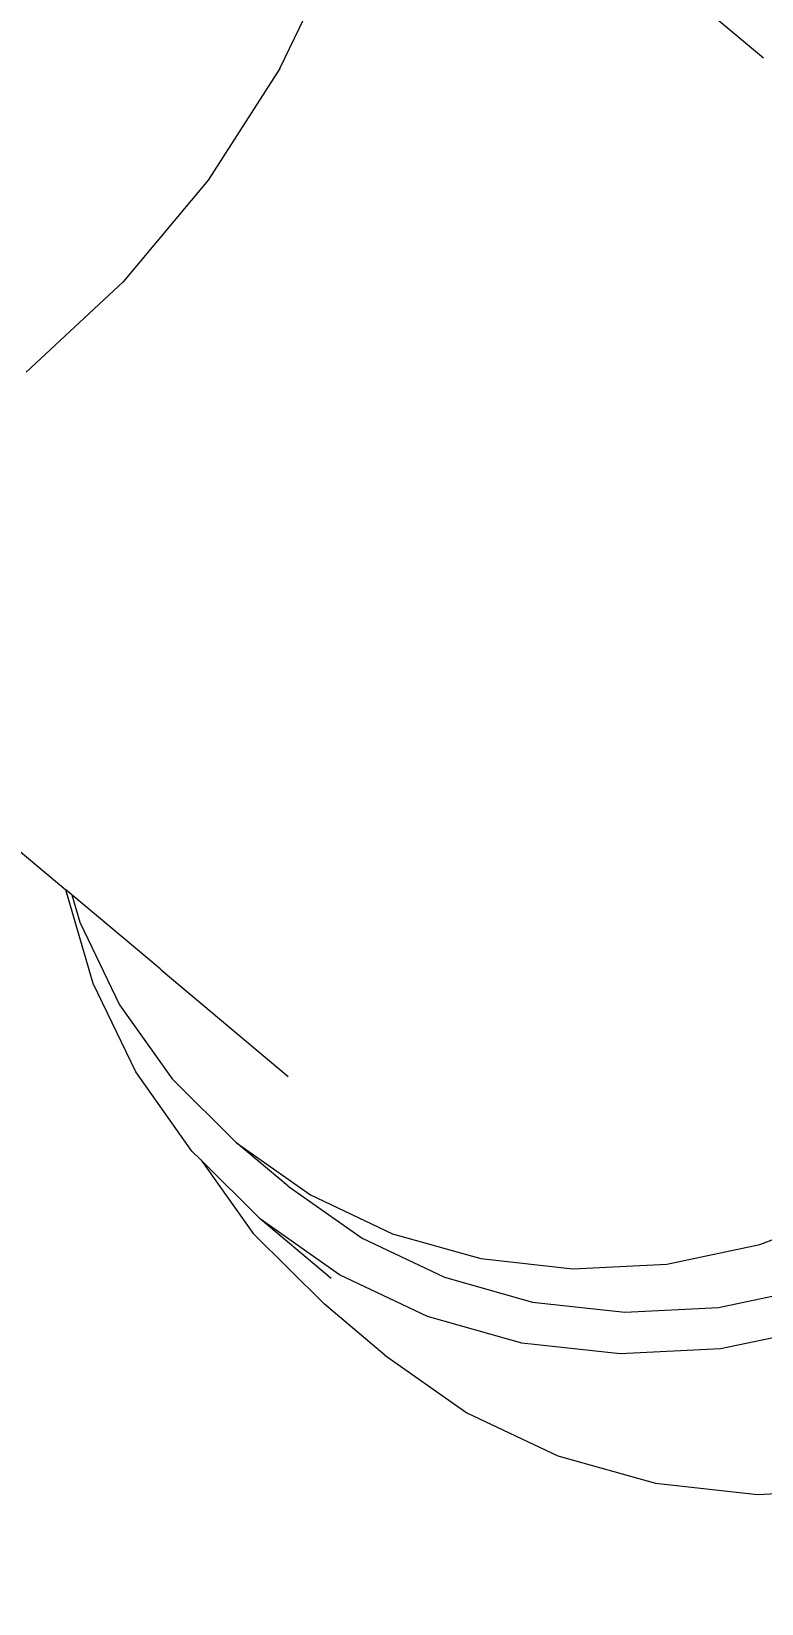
# Model space of a CAD drawing. Header units: metres. Extents: x 822482 to 822767, y 9662202 to 9662512.
# Drawn here: x 822662.23877 to 822662.25707, y 9662367.88824 to 9662367.92765 of the extents above; entities that cross this region are included whole.
import ezdxf

# ---------------------------------------------------------------- set-up
doc = ezdxf.new("R2010")
doc.units = ezdxf.units.M
doc.layers.add('#ARQ_MOB', color=250, linetype='Continuous', lineweight=0)
doc.layers.add('ARQ_NE_MOBILIÁRIOS', color=251, linetype='Continuous', lineweight=0)
doc.styles.add('ROMANS', font='romans', dxfattribs={"height": 0.2})

# ---------------------------------------------------------------- blocks, each defined once
blk = doc.blocks.new('BEBEDOURO ACQUA GELATA')
at = {"layer": '#ARQ_MOB'}
for p, q in [((55940.1984, -10067.3936), (55937.8736, -10067.3936)), ((55940.1984, -10067.3936), (55937.8736, -10067.3936)), ((55940.1984, -10067.3936), (55937.8736, -10067.3936)), ((55940.1984, -10067.3936), (55937.8736, -10067.3936)), ((55940.1984, -10067.3936), (55937.8736, -10067.3936)), ((55940.1984, -10067.3936), (55937.8736, -10067.3936)), ((55940.1984, -10067.3936), (55937.8736, -10067.3936)), ((55940.1984, -10067.3936), (55937.8736, -10067.3936)), ((55939.2864, -10068.1921), (55939.2039, -10067.87)), ((55939.2864, -10068.1921), (55939.2039, -10067.87)), ((55939.2864, -10068.1921), (55939.2039, -10067.87)), ((55939.2864, -10068.1921), (55939.2039, -10067.87)), ((55939.2864, -10068.1921), (55939.2039, -10067.87)), ((55939.2864, -10068.1921), (55939.2039, -10067.87)), ((55939.2864, -10068.1921), (55939.2039, -10067.87)), ((55939.2864, -10068.1921), (55939.2039, -10067.87)), ((55939.2864, -10068.1921), (55939.3282, -10068.522)), ((55939.2864, -10068.1921), (55939.3282, -10068.522)), ((55939.2864, -10068.1921), (55939.3282, -10068.522)), ((55939.2864, -10068.1921), (55939.3282, -10068.522)), ((55939.2864, -10068.1921), (55939.3282, -10068.522)), ((55939.2864, -10068.1921), (55939.3282, -10068.522)), ((55939.2864, -10068.1921), (55939.3282, -10068.522)), ((55939.2864, -10068.1921), (55939.3282, -10068.522)), ((55939.3282, -10068.522), (55939.3288, -10068.8545)), ((55939.3282, -10068.522), (55939.3288, -10068.8545)), ((55939.3282, -10068.522), (55939.3288, -10068.8545)), ((55939.3282, -10068.522), (55939.3288, -10068.8545)), ((55939.3282, -10068.522), (55939.3288, -10068.8545)), ((55939.3282, -10068.522), (55939.3288, -10068.8545)), ((55939.3282, -10068.522), (55939.3288, -10068.8545)), ((55939.3282, -10068.522), (55939.3288, -10068.8545)), ((55939.2882, -10069.1845), (55939.3288, -10068.8545)), ((55939.2882, -10069.1845), (55939.3288, -10068.8545)), ((55939.2882, -10069.1845), (55939.3288, -10068.8545)), ((55939.2882, -10069.1845), (55939.3288, -10068.8545)), ((55939.2882, -10069.1845), (55939.3288, -10068.8545)), ((55939.2882, -10069.1845), (55939.3288, -10068.8545)), ((55939.2882, -10069.1845), (55939.3288, -10068.8545)), ((55939.2882, -10069.1845), (55939.3288, -10068.8545)), ((55942.103, -10069.6781), (55942.2214, -10069.4678)), ((55942.103, -10069.6781), (55942.2214, -10069.4678)), ((55942.103, -10069.6781), (55942.2214, -10069.4678)), ((55942.103, -10069.6781), (55942.2214, -10069.4678)), ((55942.103, -10069.6781), (55942.2214, -10069.4678)), ((55942.103, -10069.6781), (55942.2214, -10069.4678)), ((55942.103, -10069.6781), (55942.2214, -10069.4678)), ((55942.103, -10069.6781), (55942.2214, -10069.4678)), ((55941.9557, -10069.8656), (55942.103, -10069.6781)), ((55941.9557, -10069.8656), (55942.103, -10069.6781)), ((55941.9557, -10069.8656), (55942.103, -10069.6781)), ((55941.9557, -10069.8656), (55942.103, -10069.6781)), ((55941.9557, -10069.8656), (55942.103, -10069.6781)), ((55941.9557, -10069.8656), (55942.103, -10069.6781)), ((55941.9557, -10069.8656), (55942.103, -10069.6781)), ((55941.9557, -10069.8656), (55942.103, -10069.6781)), ((55942.1253, -10069.8656), (55942.2725, -10069.6781)), ((55942.1253, -10069.8656), (55942.2725, -10069.6781)), ((55942.1253, -10069.8656), (55942.2725, -10069.6781)), ((55942.1253, -10069.8656), (55942.2725, -10069.6781)), ((55942.1253, -10069.8656), (55942.2725, -10069.6781)), ((55942.1253, -10069.8656), (55942.2725, -10069.6781)), ((55942.1253, -10069.8656), (55942.2725, -10069.6781)), ((55942.1253, -10069.8656), (55942.2725, -10069.6781)), ((55942.3528, -10069.7416), (55942.1955, -10069.942)), ((55942.3528, -10069.7416), (55942.1955, -10069.942)), ((55942.3528, -10069.7416), (55942.1955, -10069.942)), ((55942.3528, -10069.7416), (55942.1955, -10069.942)), ((55942.3528, -10069.7416), (55942.1955, -10069.942)), ((55942.3528, -10069.7416), (55942.1955, -10069.942)), ((55942.3528, -10069.7416), (55942.1955, -10069.942)), ((55942.3528, -10069.7416), (55942.1955, -10069.942)), ((55941.7833, -10070.0258), (55941.9557, -10069.8656)), ((55941.7833, -10070.0258), (55941.9557, -10069.8656)), ((55941.7833, -10070.0258), (55941.9557, -10069.8656)), ((55941.7833, -10070.0258), (55941.9557, -10069.8656)), ((55941.7833, -10070.0258), (55941.9557, -10069.8656)), ((55941.7833, -10070.0258), (55941.9557, -10069.8656)), ((55941.7833, -10070.0258), (55941.9557, -10069.8656)), ((55941.7833, -10070.0258), (55941.9557, -10069.8656)), ((55941.9528, -10070.0258), (55942.1253, -10069.8656)), ((55941.9528, -10070.0258), (55942.1253, -10069.8656)), ((55941.9528, -10070.0258), (55942.1253, -10069.8656)), ((55941.9528, -10070.0258), (55942.1253, -10069.8656)), ((55941.9528, -10070.0258), (55942.1253, -10069.8656)), ((55941.9528, -10070.0258), (55942.1253, -10069.8656)), ((55941.9528, -10070.0258), (55942.1253, -10069.8656)), ((55941.9528, -10070.0258), (55942.1253, -10069.8656)), ((55942.1955, -10069.942), (55942.0112, -10070.1132)), ((55942.1955, -10069.942), (55942.0112, -10070.1132)), ((55942.1955, -10069.942), (55942.0112, -10070.1132)), ((55942.1955, -10069.942), (55942.0112, -10070.1132)), ((55942.1955, -10069.942), (55942.0112, -10070.1132)), ((55942.1955, -10069.942), (55942.0112, -10070.1132)), ((55942.1955, -10069.942), (55942.0112, -10070.1132)), ((55942.1955, -10069.942), (55942.0112, -10070.1132)), ((55942.5015, -10070.1622), (55942.6925, -10069.9848)), ((55942.5015, -10070.1622), (55942.6925, -10069.9848)), ((55942.5015, -10070.1622), (55942.6925, -10069.9848)), ((55942.5015, -10070.1622), (55942.6925, -10069.9848)), ((55942.5015, -10070.1622), (55942.6925, -10069.9848)), ((55942.5015, -10070.1622), (55942.6925, -10069.9848)), ((55942.5015, -10070.1622), (55942.6925, -10069.9848)), ((55942.5015, -10070.1622), (55942.6925, -10069.9848)), ((55941.5899, -10070.1547), (55941.7833, -10070.0258)), ((55941.5899, -10070.1547), (55941.7833, -10070.0258)), ((55941.5899, -10070.1547), (55941.7833, -10070.0258)), ((55941.5899, -10070.1547), (55941.7833, -10070.0258)), ((55941.5899, -10070.1547), (55941.7833, -10070.0258)), ((55941.5899, -10070.1547), (55941.7833, -10070.0258)), ((55941.5899, -10070.1547), (55941.7833, -10070.0258)), ((55941.5899, -10070.1547), (55941.7833, -10070.0258)), ((55941.7595, -10070.1547), (55941.9528, -10070.0258)), ((55941.7595, -10070.1547), (55941.9528, -10070.0258)), ((55941.7595, -10070.1547), (55941.9528, -10070.0258)), ((55941.7595, -10070.1547), (55941.9528, -10070.0258)), ((55941.7595, -10070.1547), (55941.9528, -10070.0258)), ((55941.7595, -10070.1547), (55941.9528, -10070.0258)), ((55941.7595, -10070.1547), (55941.9528, -10070.0258)), ((55941.7595, -10070.1547), (55941.9528, -10070.0258)), ((55937.7305, -10070.1149), (55940.1984, -10070.1149)), ((55937.7305, -10070.1149), (55940.1984, -10070.1149)), ((55937.7305, -10070.1149), (55940.1984, -10070.1149)), ((55937.7305, -10070.1149), (55940.1984, -10070.1149)), ((55937.7305, -10070.1149), (55940.1984, -10070.1149)), ((55937.7305, -10070.1149), (55940.1984, -10070.1149)), ((55937.7305, -10070.1149), (55940.1984, -10070.1149)), ((55937.7305, -10070.1149), (55940.1984, -10070.1149)), ((55940.4024, -10070.2509), (55940.1984, -10070.1149)), ((55940.2182, -10070.1149), (55940.1984, -10070.1149)), ((55940.4024, -10070.2509), (55940.1984, -10070.1149)), ((55940.2182, -10070.1149), (55940.1984, -10070.1149)), ((55940.4024, -10070.2509), (55940.1984, -10070.1149)), ((55940.2182, -10070.1149), (55940.1984, -10070.1149)), ((55940.4024, -10070.2509), (55940.1984, -10070.1149)), ((55940.2182, -10070.1149), (55940.1984, -10070.1149)), ((55940.4024, -10070.2509), (55940.1984, -10070.1149)), ((55940.2182, -10070.1149), (55940.1984, -10070.1149)), ((55940.4024, -10070.2509), (55940.1984, -10070.1149)), ((55940.2182, -10070.1149), (55940.1984, -10070.1149)), ((55940.4024, -10070.2509), (55940.1984, -10070.1149)), ((55940.2182, -10070.1149), (55940.1984, -10070.1149)), ((55940.4024, -10070.2509), (55940.1984, -10070.1149)), ((55940.2182, -10070.1149), (55940.1984, -10070.1149)), ((55940.2182, -10070.1149), (55940.2779, -10070.1547)), ((55940.5073, -10070.1149), (55940.2182, -10070.1149)), ((55940.2182, -10070.1149), (55940.2779, -10070.1547)), ((55940.5073, -10070.1149), (55940.2182, -10070.1149)), ((55940.2182, -10070.1149), (55940.2779, -10070.1547)), ((55940.5073, -10070.1149), (55940.2182, -10070.1149)), ((55940.2182, -10070.1149), (55940.2779, -10070.1547)), ((55940.5073, -10070.1149), (55940.2182, -10070.1149)), ((55940.2182, -10070.1149), (55940.2779, -10070.1547)), ((55940.5073, -10070.1149), (55940.2182, -10070.1149)), ((55940.2182, -10070.1149), (55940.2779, -10070.1547)), ((55940.5073, -10070.1149), (55940.2182, -10070.1149)), ((55940.2182, -10070.1149), (55940.2779, -10070.1547)), ((55940.5073, -10070.1149), (55940.2182, -10070.1149)), ((55940.2182, -10070.1149), (55940.2779, -10070.1547)), ((55940.5073, -10070.1149), (55940.2182, -10070.1149)), ((55940.5073, -10070.1149), (55940.5109, -10070.1149)), ((55940.5073, -10070.1149), (55940.5109, -10070.1149)), ((55940.5073, -10070.1149), (55940.5109, -10070.1149)), ((55940.5073, -10070.1149), (55940.5109, -10070.1149)), ((55940.5073, -10070.1149), (55940.5109, -10070.1149)), ((55940.5073, -10070.1149), (55940.5109, -10070.1149)), ((55940.5073, -10070.1149), (55940.5109, -10070.1149)), ((55940.5073, -10070.1149), (55940.5109, -10070.1149)), ((55940.5109, -10070.1149), (55940.9266, -10070.1149)), ((55940.5109, -10070.1149), (55940.9266, -10070.1149)), ((55940.5109, -10070.1149), (55940.9266, -10070.1149)), ((55940.5109, -10070.1149), (55940.9266, -10070.1149)), ((55940.5109, -10070.1149), (55940.9266, -10070.1149)), ((55940.5109, -10070.1149), (55940.9266, -10070.1149)), ((55940.5109, -10070.1149), (55940.9266, -10070.1149)), ((55940.5109, -10070.1149), (55940.9266, -10070.1149)), ((55942.0112, -10070.1132), (55941.8046, -10070.2509)), ((55942.0112, -10070.1132), (55941.8046, -10070.2509)), ((55942.0112, -10070.1132), (55941.8046, -10070.2509)), ((55942.0112, -10070.1132), (55941.8046, -10070.2509)), ((55942.0112, -10070.1132), (55941.8046, -10070.2509)), ((55942.0112, -10070.1132), (55941.8046, -10070.2509)), ((55942.0112, -10070.1132), (55941.8046, -10070.2509)), ((55942.0112, -10070.1132), (55941.8046, -10070.2509)), ((55940.2779, -10070.1547), (55940.4874, -10070.2491)), ((55940.2779, -10070.1547), (55940.4874, -10070.2491)), ((55940.2779, -10070.1547), (55940.4874, -10070.2491)), ((55940.2779, -10070.1547), (55940.4874, -10070.2491)), ((55940.2779, -10070.1547), (55940.4874, -10070.2491)), ((55940.2779, -10070.1547), (55940.4874, -10070.2491)), ((55940.2779, -10070.1547), (55940.4874, -10070.2491)), ((55940.2779, -10070.1547), (55940.4874, -10070.2491)), ((55941.3804, -10070.2491), (55941.5899, -10070.1547)), ((55941.3804, -10070.2491), (55941.5899, -10070.1547)), ((55941.3804, -10070.2491), (55941.5899, -10070.1547)), ((55941.3804, -10070.2491), (55941.5899, -10070.1547)), ((55941.3804, -10070.2491), (55941.5899, -10070.1547)), ((55941.3804, -10070.2491), (55941.5899, -10070.1547)), ((55941.3804, -10070.2491), (55941.5899, -10070.1547)), ((55941.3804, -10070.2491), (55941.5899, -10070.1547)), ((55941.55, -10070.2491), (55941.7595, -10070.1547)), ((55941.55, -10070.2491), (55941.7595, -10070.1547)), ((55941.55, -10070.2491), (55941.7595, -10070.1547)), ((55941.55, -10070.2491), (55941.7595, -10070.1547)), ((55941.55, -10070.2491), (55941.7595, -10070.1547)), ((55941.55, -10070.2491), (55941.7595, -10070.1547)), ((55941.55, -10070.2491), (55941.7595, -10070.1547)), ((55941.55, -10070.2491), (55941.7595, -10070.1547)), ((55942.2875, -10070.3048), (55942.5015, -10070.1622)), ((55942.2875, -10070.3048), (55942.5015, -10070.1622)), ((55942.2875, -10070.3048), (55942.5015, -10070.1622)), ((55942.2875, -10070.3048), (55942.5015, -10070.1622)), ((55942.2875, -10070.3048), (55942.5015, -10070.1622)), ((55942.2875, -10070.3048), (55942.5015, -10070.1622)), ((55942.2875, -10070.3048), (55942.5015, -10070.1622)), ((55942.2875, -10070.3048), (55942.5015, -10070.1622)), ((55940.6263, -10070.3518), (55940.4024, -10070.2509)), ((55940.6263, -10070.3518), (55940.4024, -10070.2509)), ((55940.6263, -10070.3518), (55940.4024, -10070.2509)), ((55940.6263, -10070.3518), (55940.4024, -10070.2509)), ((55940.6263, -10070.3518), (55940.4024, -10070.2509)), ((55940.6263, -10070.3518), (55940.4024, -10070.2509)), ((55940.6263, -10070.3518), (55940.4024, -10070.2509)), ((55940.6263, -10070.3518), (55940.4024, -10070.2509)), ((55940.4874, -10070.2491), (55940.7079, -10070.3066)), ((55940.4874, -10070.2491), (55940.7079, -10070.3066)), ((55940.4874, -10070.2491), (55940.7079, -10070.3066)), ((55940.4874, -10070.2491), (55940.7079, -10070.3066)), ((55940.4874, -10070.2491), (55940.7079, -10070.3066)), ((55940.4874, -10070.2491), (55940.7079, -10070.3066)), ((55940.4874, -10070.2491), (55940.7079, -10070.3066)), ((55940.4874, -10070.2491), (55940.7079, -10070.3066)), ((55941.16, -10070.3066), (55941.3804, -10070.2491)), ((55941.16, -10070.3066), (55941.3804, -10070.2491)), ((55941.16, -10070.3066), (55941.3804, -10070.2491)), ((55941.16, -10070.3066), (55941.3804, -10070.2491)), ((55941.16, -10070.3066), (55941.3804, -10070.2491)), ((55941.16, -10070.3066), (55941.3804, -10070.2491)), ((55941.16, -10070.3066), (55941.3804, -10070.2491)), ((55941.16, -10070.3066), (55941.3804, -10070.2491)), ((55941.3295, -10070.3066), (55941.55, -10070.2491)), ((55941.3295, -10070.3066), (55941.55, -10070.2491)), ((55941.3295, -10070.3066), (55941.55, -10070.2491)), ((55941.3295, -10070.3066), (55941.55, -10070.2491)), ((55941.3295, -10070.3066), (55941.55, -10070.2491)), ((55941.3295, -10070.3066), (55941.55, -10070.2491)), ((55941.3295, -10070.3066), (55941.55, -10070.2491)), ((55941.3295, -10070.3066), (55941.55, -10070.2491)), ((55941.8046, -10070.2509), (55941.5807, -10070.3518)), ((55941.8046, -10070.2509), (55941.5807, -10070.3518)), ((55941.8046, -10070.2509), (55941.5807, -10070.3518)), ((55941.8046, -10070.2509), (55941.5807, -10070.3518)), ((55941.8046, -10070.2509), (55941.5807, -10070.3518)), ((55941.8046, -10070.2509), (55941.5807, -10070.3518)), ((55941.8046, -10070.2509), (55941.5807, -10070.3518)), ((55941.8046, -10070.2509), (55941.5807, -10070.3518)), ((55940.7079, -10070.3066), (55940.9339, -10070.326)), ((55940.7079, -10070.3066), (55940.9339, -10070.326)), ((55940.7079, -10070.3066), (55940.9339, -10070.326)), ((55940.7079, -10070.3066), (55940.9339, -10070.326)), ((55940.7079, -10070.3066), (55940.9339, -10070.326)), ((55940.7079, -10070.3066), (55940.9339, -10070.326)), ((55940.7079, -10070.3066), (55940.9339, -10070.326)), ((55940.7079, -10070.3066), (55940.9339, -10070.326)), ((55940.9339, -10070.326), (55941.16, -10070.3066)), ((55940.9339, -10070.326), (55941.16, -10070.3066)), ((55940.9339, -10070.326), (55941.16, -10070.3066)), ((55940.9339, -10070.326), (55941.16, -10070.3066)), ((55940.9339, -10070.326), (55941.16, -10070.3066)), ((55940.9339, -10070.326), (55941.16, -10070.3066)), ((55940.9339, -10070.326), (55941.16, -10070.3066)), ((55940.9339, -10070.326), (55941.16, -10070.3066)), ((55941.1035, -10070.326), (55941.3295, -10070.3066)), ((55941.1035, -10070.326), (55941.3295, -10070.3066)), ((55941.1035, -10070.326), (55941.3295, -10070.3066)), ((55941.1035, -10070.326), (55941.3295, -10070.3066)), ((55941.1035, -10070.326), (55941.3295, -10070.3066)), ((55941.1035, -10070.326), (55941.3295, -10070.3066)), ((55941.1035, -10070.326), (55941.3295, -10070.3066)), ((55941.1035, -10070.326), (55941.3295, -10070.3066)), ((55942.0555, -10070.4093), (55942.2875, -10070.3048)), ((55942.0555, -10070.4093), (55942.2875, -10070.3048)), ((55942.0555, -10070.4093), (55942.2875, -10070.3048)), ((55942.0555, -10070.4093), (55942.2875, -10070.3048)), ((55942.0555, -10070.4093), (55942.2875, -10070.3048)), ((55942.0555, -10070.4093), (55942.2875, -10070.3048)), ((55942.0555, -10070.4093), (55942.2875, -10070.3048)), ((55942.0555, -10070.4093), (55942.2875, -10070.3048)), ((55940.8619, -10070.4133), (55940.6263, -10070.3518)), ((55940.8619, -10070.4133), (55940.6263, -10070.3518)), ((55940.8619, -10070.4133), (55940.6263, -10070.3518)), ((55940.8619, -10070.4133), (55940.6263, -10070.3518)), ((55940.8619, -10070.4133), (55940.6263, -10070.3518)), ((55940.8619, -10070.4133), (55940.6263, -10070.3518)), ((55940.8619, -10070.4133), (55940.6263, -10070.3518)), ((55940.8619, -10070.4133), (55940.6263, -10070.3518)), ((55941.1035, -10070.326), (55940.9339, -10070.326)), ((55941.1035, -10070.326), (55940.9339, -10070.326)), ((55941.1035, -10070.326), (55940.9339, -10070.326)), ((55941.1035, -10070.326), (55940.9339, -10070.326)), ((55941.1035, -10070.326), (55940.9339, -10070.326)), ((55941.1035, -10070.326), (55940.9339, -10070.326)), ((55941.1035, -10070.326), (55940.9339, -10070.326)), ((55941.1035, -10070.326), (55940.9339, -10070.326)), ((55941.5807, -10070.3518), (55941.3451, -10070.4133)), ((55941.5807, -10070.3518), (55941.3451, -10070.4133)), ((55941.5807, -10070.3518), (55941.3451, -10070.4133)), ((55941.5807, -10070.3518), (55941.3451, -10070.4133)), ((55941.5807, -10070.3518), (55941.3451, -10070.4133)), ((55941.5807, -10070.3518), (55941.3451, -10070.4133)), ((55941.5807, -10070.3518), (55941.3451, -10070.4133)), ((55941.5807, -10070.3518), (55941.3451, -10070.4133)), ((55940.8945, -10070.4161), (55940.8619, -10070.4133)), ((55940.8945, -10070.4161), (55940.8619, -10070.4133)), ((55940.8945, -10070.4161), (55940.8619, -10070.4133)), ((55940.8945, -10070.4161), (55940.8619, -10070.4133)), ((55940.8945, -10070.4161), (55940.8619, -10070.4133)), ((55940.8945, -10070.4161), (55940.8619, -10070.4133)), ((55940.8945, -10070.4161), (55940.8619, -10070.4133)), ((55940.8945, -10070.4161), (55940.8619, -10070.4133)), ((55940.8945, -10070.4161), (55941.1128, -10070.4731)), ((55941.1035, -10070.434), (55940.8945, -10070.4161)), ((55940.8945, -10070.4161), (55941.1128, -10070.4731)), ((55941.1035, -10070.434), (55940.8945, -10070.4161)), ((55940.8945, -10070.4161), (55941.1128, -10070.4731)), ((55941.1035, -10070.434), (55940.8945, -10070.4161)), ((55940.8945, -10070.4161), (55941.1128, -10070.4731)), ((55941.1035, -10070.434), (55940.8945, -10070.4161)), ((55940.8945, -10070.4161), (55941.1128, -10070.4731)), ((55941.1035, -10070.434), (55940.8945, -10070.4161)), ((55940.8945, -10070.4161), (55941.1128, -10070.4731)), ((55941.1035, -10070.434), (55940.8945, -10070.4161)), ((55940.8945, -10070.4161), (55941.1128, -10070.4731)), ((55941.1035, -10070.434), (55940.8945, -10070.4161)), ((55940.8945, -10070.4161), (55941.1128, -10070.4731)), ((55941.1035, -10070.434), (55940.8945, -10070.4161)), ((55941.3451, -10070.4133), (55941.1035, -10070.434)), ((55941.3451, -10070.4133), (55941.1035, -10070.434)), ((55941.3451, -10070.4133), (55941.1035, -10070.434)), ((55941.3451, -10070.4133), (55941.1035, -10070.434)), ((55941.3451, -10070.4133), (55941.1035, -10070.434)), ((55941.3451, -10070.4133), (55941.1035, -10070.434)), ((55941.3451, -10070.4133), (55941.1035, -10070.434)), ((55941.3451, -10070.4133), (55941.1035, -10070.434)), ((55941.8114, -10070.4731), (55942.0555, -10070.4093)), ((55941.8114, -10070.4731), (55942.0555, -10070.4093)), ((55941.8114, -10070.4731), (55942.0555, -10070.4093)), ((55941.8114, -10070.4731), (55942.0555, -10070.4093)), ((55941.8114, -10070.4731), (55942.0555, -10070.4093)), ((55941.8114, -10070.4731), (55942.0555, -10070.4093)), ((55941.8114, -10070.4731), (55942.0555, -10070.4093)), ((55941.8114, -10070.4731), (55942.0555, -10070.4093)), ((55941.3347, -10070.434), (55941.1035, -10070.434)), ((55941.3347, -10070.434), (55941.1035, -10070.434)), ((55941.3347, -10070.434), (55941.1035, -10070.434)), ((55941.3347, -10070.434), (55941.1035, -10070.434)), ((55941.3347, -10070.434), (55941.1035, -10070.434)), ((55941.3347, -10070.434), (55941.1035, -10070.434)), ((55941.3347, -10070.434), (55941.1035, -10070.434)), ((55941.3347, -10070.434), (55941.1035, -10070.434)), ((55941.1128, -10070.4731), (55941.3631, -10070.4945)), ((55941.1128, -10070.4731), (55941.3631, -10070.4945)), ((55941.1128, -10070.4731), (55941.3631, -10070.4945)), ((55941.1128, -10070.4731), (55941.3631, -10070.4945)), ((55941.1128, -10070.4731), (55941.3631, -10070.4945)), ((55941.1128, -10070.4731), (55941.3631, -10070.4945)), ((55941.1128, -10070.4731), (55941.3631, -10070.4945)), ((55941.1128, -10070.4731), (55941.3631, -10070.4945)), ((55941.5611, -10070.4945), (55941.3631, -10070.4945)), ((55941.5611, -10070.4945), (55941.3631, -10070.4945)), ((55941.5611, -10070.4945), (55941.3631, -10070.4945)), ((55941.5611, -10070.4945), (55941.3631, -10070.4945)), ((55941.5611, -10070.4945), (55941.3631, -10070.4945)), ((55941.5611, -10070.4945), (55941.3631, -10070.4945)), ((55941.5611, -10070.4945), (55941.3631, -10070.4945)), ((55941.5611, -10070.4945), (55941.3631, -10070.4945)), ((55941.5611, -10070.4945), (55941.8114, -10070.4731)), ((55941.5611, -10070.4945), (55941.8114, -10070.4731)), ((55941.5611, -10070.4945), (55941.8114, -10070.4731)), ((55941.5611, -10070.4945), (55941.8114, -10070.4731)), ((55941.5611, -10070.4945), (55941.8114, -10070.4731)), ((55941.5611, -10070.4945), (55941.8114, -10070.4731)), ((55941.5611, -10070.4945), (55941.8114, -10070.4731)), ((55941.5611, -10070.4945), (55941.8114, -10070.4731))]:
    blk.add_line(p, q, dxfattribs=at)
blk = doc.blocks.new('A$C8f1b9c42')
at = {"layer": 'ARQ_NE_MOBILIÁRIOS', "xscale": 0.01, "yscale": 0.01, "zscale": 0.01, "rotation": 180.000000003544}
blk.add_blockref('BEBEDOURO ACQUA GELATA', (868.746878, -297.309597), dxfattribs=at)
at = {"layer": 'ARQ_NE_MOBILIÁRIOS', "insert": (309.025475, -196.487051), "char_height": 0.120524, "attachment_point": 5, "rotation": 270, "style": 'ROMANS'}
blk.add_mtext('BEBEDOURO', dxfattribs=at)

msp = doc.modelspace()

# ---------------------------------------------------------------- block references
at = {"ltscale": 10, "rotation": 140.0090103764572}
msp.add_blockref('A$C8f1b9c42', (822772.889045, 9662018.469656), dxfattribs=at)

doc.saveas('drawing.dxf')
